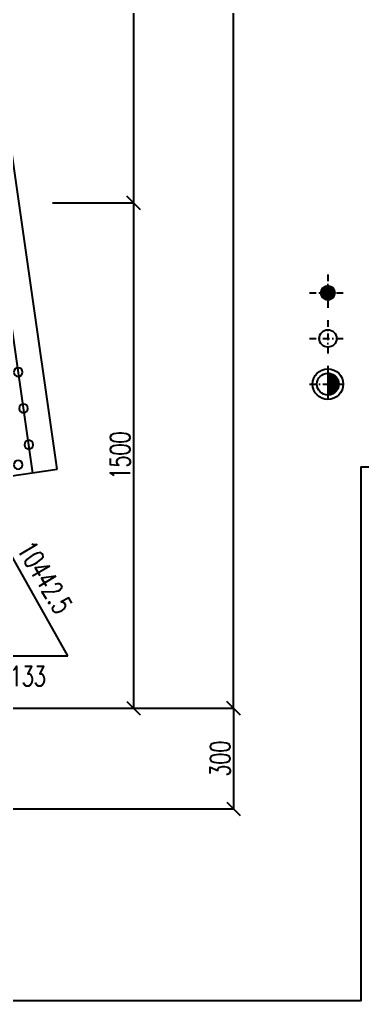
# Model space of a CAD drawing. Extents: x 144362 to 160582, y -59241 to -47761.
# Drawn here: x 156058 to 157086, y -59241 to -56301 of the extents above; entities that cross this region are included whole.
import ezdxf

# ---------------------------------------------------------------- set-up
doc = ezdxf.new("R2010")
doc.units = 0
doc.header["$LTSCALE"] = 200
doc.header["$MEASUREMENT"] = 0
doc.linetypes.add('DASHDOT', pattern=[1, 0.5, -0.25, 0, -0.25])
doc.layers.get('0').update_dxf_attribs({"linetype": 'CONTINUOUS'})
doc.layers.get('DEFPOINTS').update_dxf_attribs({"linetype": 'CONTINUOUS'})
for name, color, linetype in [('035B', 7, 'CONTINUOUS'), ('FORI', 2, 'CONTINUOUS'), ('LINEA_ANG', 2, 'CONTINUOUS'), ('LM', 7, 'CONTINUOUS'), ('LS', 7, 'CONTINUOUS'), ('MZ', 6, 'DASHDOT')]:
    doc.layers.add(name, color=color, linetype=linetype)
doc.styles.add('MONO', font='romans.shx', dxfattribs={"width": 0.7})
doc.styles.add('RS', font='ROMANS8.shx', dxfattribs={"width": 0.7})
doc.dimstyles.new('TRATTO_20', dxfattribs={"dimscale": 0, "dimtxt": 60, "dimasz": 40, "dimexe": 0, "dimexo": 0, "dimgap": 10, "dimtad": 1, "dimrnd": 0.5, "dimdsep": 46, "dimtxsty": 'RS', "dimblk1": 'OBLIQUE', "dimblk2": 'OBLIQUE', "dimsah": 1, "dimcen": 0.09, "dimclrd": 2, "dimclre": 2, "dimclrt": 7, "dimadec": 0, "dimazin": 0, "dimtfac": 1, "dimtix": 1, "dimtmove": 2, "dimatfit": 3, "dimfxl": 1, "dimtolj": 1, "dimtzin": 0, "dimarcsym": 0})

# ---------------------------------------------------------------- blocks, each defined once
blk = doc.blocks.new('16')
blk.add_circle((0, 0), 1)
blk = doc.blocks.new('_OBLIQUE')
at = {"color": 0, "linetype": 'ByBlock'}
blk.add_line((-0.5, -0.5), (0.5, 0.5), dxfattribs=at)
blk = doc.blocks.new('*D66')
at = {"layer": 'DEFPOINTS', "color": 0, "transparency": 16777216}
for p in [(153604, -58365.7), (155814.7, -58667.4), (156699.3, -58667.4)]:
    blk.add_point(p, dxfattribs=at)
at = {"layer": 'LS', "color": 2, "lineweight": -2, "transparency": 16777216}
for p, q in [((153604, -58365.7), (156699.3, -58365.7)), ((156699.3, -58365.7), (156699.3, -58667.4)), ((155814.7, -58667.4), (156699.3, -58667.4))]:
    blk.add_line(p, q, dxfattribs=at)
at = {"layer": 'LS', "color": 2, "lineweight": -2, "transparency": 16777216, "xscale": 40, "yscale": 40, "zscale": 40}
for p, rotation in [((156699.3, -58365.7), 90), ((156699.3, -58667.4), 270)]:
    blk.add_blockref('_OBLIQUE', p, dxfattribs=dict(at, rotation=rotation))
at = {"layer": 'LS', "color": 7, "transparency": 16777216, "insert": (156659.3, -58516.5), "char_height": 60, "attachment_point": 5, "rotation": 90, "style": 'RS'}
blk.add_mtext('\\A1;300', dxfattribs=at)
blk = doc.blocks.new('*D67')
at = {"layer": 'DEFPOINTS', "color": 0, "transparency": 16777216}
for p in [(155169.5, -49271.5), (156699.3, -49271.5), (153604, -58365.7)]:
    blk.add_point(p, dxfattribs=at)
at = {"layer": 'LS', "color": 2, "lineweight": -2, "transparency": 16777216}
for p, q in [((155169.5, -49271.5), (156699.3, -49271.5)), ((156699.3, -58365.7), (156699.3, -49271.5)), ((153604, -58365.7), (156699.3, -58365.7))]:
    blk.add_line(p, q, dxfattribs=at)
at = {"layer": 'LS', "color": 2, "lineweight": -2, "transparency": 16777216, "xscale": 40, "yscale": 40, "zscale": 40}
for p, rotation in [((156699.3, -49271.5), 90), ((156699.3, -58365.7), 270)]:
    blk.add_blockref('_OBLIQUE', p, dxfattribs=dict(at, rotation=rotation))
at = {"layer": 'LS', "color": 7, "transparency": 16777216, "insert": (156659.3, -53818.6), "char_height": 60, "attachment_point": 5, "rotation": 90, "style": 'RS'}
blk.add_mtext('\\A1;9000', dxfattribs=at)
blk = doc.blocks.new('*D72')
at = {"layer": 'DEFPOINTS', "color": 0, "transparency": 16777216}
for p in [(155947.6, -55334.3), (156156.1, -56850), (156399.3, -56850)]:
    blk.add_point(p, dxfattribs=at)
at = {"layer": 'LS', "color": 2, "lineweight": -2, "transparency": 16777216}
for p, q in [((155947.6, -55334.3), (156399.3, -55334.3)), ((156399.3, -55334.3), (156399.3, -56850)), ((156156.1, -56850), (156399.3, -56850))]:
    blk.add_line(p, q, dxfattribs=at)
at = {"layer": 'LS', "color": 2, "lineweight": -2, "transparency": 16777216, "xscale": 40, "yscale": 40, "zscale": 40}
for p, rotation in [((156399.3, -55334.3), 90), ((156399.3, -56850), 270)]:
    blk.add_blockref('_OBLIQUE', p, dxfattribs=dict(at, rotation=rotation))
at = {"layer": 'LS', "color": 7, "transparency": 16777216, "insert": (156359.3, -56092.1), "char_height": 60, "attachment_point": 5, "rotation": 90, "style": 'RS'}
blk.add_mtext('\\A1;1500', dxfattribs=at)
blk = doc.blocks.new('*D73')
at = {"layer": 'DEFPOINTS', "color": 0, "transparency": 16777216}
for p in [(156156.1, -56850), (153604, -58365.7), (156399.3, -58365.7)]:
    blk.add_point(p, dxfattribs=at)
at = {"layer": 'LS', "color": 2, "lineweight": -2, "transparency": 16777216}
for p, q in [((156156.1, -56850), (156399.3, -56850)), ((156399.3, -56850), (156399.3, -58365.7)), ((153604, -58365.7), (156399.3, -58365.7))]:
    blk.add_line(p, q, dxfattribs=at)
at = {"layer": 'LS', "color": 2, "lineweight": -2, "transparency": 16777216, "xscale": 40, "yscale": 40, "zscale": 40}
for p, rotation in [((156399.3, -56850), 90), ((156399.3, -58365.7), 270)]:
    blk.add_blockref('_OBLIQUE', p, dxfattribs=dict(at, rotation=rotation))
at = {"layer": 'LS', "color": 7, "transparency": 16777216, "insert": (156359.3, -57607.8), "char_height": 60, "attachment_point": 5, "rotation": 90, "style": 'RS'}
blk.add_mtext('\\A1;1500', dxfattribs=at)
blk = doc.blocks.new('12')
at = {"color": 0}
for p, q in [((-1, 0.06), (-0.06, 1)), ((-1, 0.01), (-0.01, 1)), ((-1, -0.03), (0.03, 1)), ((-1, -0.07), (0.07, 1)), ((0.09, -1), (-1, 0.09)), ((0.05, -1), (-1, 0.05)), ((0, -1), (-1, 0)), ((-0.99, 0.16), (-0.16, 0.99)), ((-0.99, 0.11), (-0.11, 0.99)), ((-0.99, -0.11), (0.11, 0.99)), ((-0.99, -0.15), (0.15, 0.99)), ((0.17, -0.99), (-0.99, 0.17)), ((0.13, -0.99), (-0.99, 0.13)), ((-0.98, 0.22), (-0.22, 0.98)), ((-0.98, -0.19), (0.19, 0.98)), ((0.21, -0.98), (-0.98, 0.21)), ((-0.97, -0.23), (0.23, 0.97)), ((0.24, -0.97), (-0.97, 0.24)), ((-0.96, 0.28), (-0.28, 0.96)), ((-0.96, -0.27), (0.27, 0.96)), ((0.28, -0.96), (-0.96, 0.28)), ((-0.95, -0.3), (0.3, 0.95)), ((0.31, -0.95), (-0.95, 0.31)), ((-0.94, 0.34), (-0.34, 0.94)), ((-0.94, -0.33), (0.33, 0.94)), ((0.35, -0.94), (-0.94, 0.35)), ((-0.93, -0.37), (0.37, 0.93)), ((0.38, -0.93), (-0.93, 0.38)), ((-0.92, -0.4), (0.4, 0.92)), ((-0.91, 0.42), (-0.42, 0.91)), ((0.41, -0.91), (-0.91, 0.41)), ((-0.9, -0.43), (0.43, 0.9)), ((0.44, -0.9), (-0.9, 0.44)), ((-0.89, -0.46), (0.46, 0.89)), ((0.47, -0.88), (-0.88, 0.47)), ((-0.87, -0.49), (0.49, 0.87)), ((0.5, -0.87), (-0.87, 0.5)), ((-0.86, 0.52), (-0.52, 0.86)), ((-0.86, -0.52), (0.52, 0.86)), ((0.53, -0.85), (-0.85, 0.53)), ((-0.84, -0.54), (0.54, 0.84)), ((0.55, -0.83), (-0.83, 0.55)), ((-0.82, -0.57), (0.57, 0.82)), ((0.58, -0.81), (-0.81, 0.58)), ((-0.8, -0.6), (0.6, 0.8)), ((0.61, -0.79), (-0.79, 0.61)), ((-0.78, -0.62), (0.62, 0.78)), ((0.63, -0.78), (-0.78, 0.63)), ((-0.76, -0.65), (0.65, 0.76)), ((0.66, -0.75), (-0.75, 0.66)), ((-0.74, -0.67), (0.67, 0.74)), ((0.68, -0.73), (-0.73, 0.68)), ((-0.72, -0.69), (0.69, 0.72)), ((0.7, -0.71), (-0.71, 0.7)), ((-0.7, -0.72), (0.72, 0.7)), ((0.73, -0.69), (-0.69, 0.73)), ((0.75, -0.67), (-0.67, 0.75)), ((-0.67, -0.74), (0.74, 0.67)), ((-0.65, -0.76), (0.76, 0.65)), ((0.77, -0.64), (-0.64, 0.77)), ((-0.63, -0.78), (0.78, 0.63)), ((0.79, -0.62), (-0.62, 0.79)), ((-0.6, -0.8), (0.8, 0.6)), ((0.81, -0.59), (-0.59, 0.81)), ((-0.57, -0.82), (0.82, 0.57)), ((0.83, -0.56), (-0.56, 0.83)), ((-0.55, -0.84), (0.84, 0.55)), ((0.84, -0.54), (-0.54, 0.84)), ((-0.52, -0.85), (0.85, 0.52)), ((0.86, -0.51), (-0.51, 0.86)), ((-0.49, -0.87), (0.87, 0.49)), ((0.88, -0.48), (-0.48, 0.88)), ((-0.46, -0.89), (0.89, 0.46)), ((0.89, -0.45), (-0.45, 0.89)), ((-0.43, -0.9), (0.9, 0.43)), ((0.91, -0.42), (-0.42, 0.91)), ((-0.4, -0.92), (0.92, 0.4)), ((0.92, -0.39), (-0.39, 0.92)), ((-0.37, -0.93), (0.93, 0.37)), ((0.93, -0.36), (-0.36, 0.93)), ((-0.34, -0.94), (0.94, 0.34)), ((0.95, -0.33), (-0.33, 0.95)), ((-0.3, -0.95), (0.95, 0.3)), ((0.96, -0.29), (-0.29, 0.96)), ((-0.27, -0.96), (0.96, 0.27)), ((0.97, -0.26), (-0.26, 0.97)), ((-0.23, -0.97), (0.97, 0.23)), ((0.98, -0.22), (-0.22, 0.98)), ((-0.2, -0.98), (0.98, 0.2)), ((0.98, -0.18), (-0.18, 0.98)), ((-0.16, -0.99), (0.99, 0.16)), ((0.99, -0.14), (-0.14, 0.99)), ((-0.12, -0.99), (0.99, 0.12)), ((0.99, -0.1), (-0.1, 0.99)), ((-0.08, -1), (1, 0.08)), ((1, -0.06), (-0.06, 1)), ((-0.04, -1), (1, 0.04)), ((1, -0.02), (-0.02, 1)), ((1, 0.02), (0.02, 1)), ((1, 0.07), (0.07, 1)), ((0.99, 0.12), (0.12, 0.99)), ((0.98, 0.17), (0.17, 0.98)), ((0.97, 0.23), (0.23, 0.97)), ((0.96, 0.29), (0.29, 0.96)), ((0.93, 0.36), (0.36, 0.93)), ((0.9, 0.44), (0.44, 0.9)), ((0.84, 0.55), (0.55, 0.84)), ((-0.04, -1), (-1, -0.04)), ((-0.09, -1), (-1, -0.09)), ((-0.14, -0.99), (-0.99, -0.14)), ((-0.2, -0.98), (-0.98, -0.2)), ((-0.25, -0.97), (-0.97, -0.25)), ((-0.32, -0.95), (-0.95, -0.32)), ((-0.39, -0.92), (-0.92, -0.39)), ((-0.48, -0.88), (-0.88, -0.48)), ((-0.6, -0.8), (-0.8, -0.6)), ((0.01, -1), (1, -0.01)), ((0.05, -1), (1, -0.05)), ((0.1, -0.99), (0.99, -0.1)), ((0.15, -0.99), (0.99, -0.15)), ((0.21, -0.98), (0.98, -0.21)), ((0.27, -0.96), (0.96, -0.27)), ((0.33, -0.94), (0.94, -0.33)), ((0.41, -0.91), (0.91, -0.41)), ((0.5, -0.87), (0.87, -0.5)), ((0.66, -0.75), (0.75, -0.66))]:
    blk.add_line(p, q, dxfattribs=at)
blk.add_circle((0, 0), 1)
blk = doc.blocks.new('20')
at = {"color": 0}
for p, q in [((0, 0.982), (0.018, 1)), ((0, 0.937), (0.061, 0.998)), ((0, 0.892), (0.102, 0.995)), ((1, -0.007), (0, 0.993)), ((0, 0.848), (0.142, 0.99)), ((0, 0.803), (0.181, 0.984)), ((0, 0.758), (0.218, 0.976)), ((0, 0.713), (0.254, 0.967)), ((0, 0.668), (0.289, 0.957)), ((0.999, -0.051), (0, 0.948)), ((0, 0.623), (0.323, 0.946)), ((0, 0.578), (0.356, 0.934)), ((0, 0.533), (0.388, 0.922)), ((0, 0.488), (0.419, 0.908)), ((0.996, -0.093), (0, 0.903)), ((0.999, 0.039), (0.039, 0.999)), ((0.996, 0.087), (0.087, 0.996)), ((0.991, 0.137), (0.137, 0.991)), ((0.982, 0.191), (0.191, 0.982)), ((0.969, 0.249), (0.249, 0.969)), ((0.95, 0.312), (0.312, 0.95)), ((0.923, 0.384), (0.384, 0.923)), ((0, 0.443), (0.45, 0.893)), ((0, 0.398), (0.479, 0.878)), ((0, 0.354), (0.508, 0.861)), ((0.991, -0.133), (0, 0.858)), ((0, 0.309), (0.536, 0.844)), ((0, 0.264), (0.563, 0.827)), ((0.985, -0.172), (0, 0.813)), ((0, 0.219), (0.589, 0.808)), ((0, 0.174), (0.615, 0.789)), ((0, 0.129), (0.64, 0.769)), ((0.978, -0.209), (0, 0.768)), ((0, 0.084), (0.664, 0.748)), ((0, 0.039), (0.687, 0.726)), ((0.969, -0.246), (0, 0.724)), ((0, -0.006), (0.71, 0.704)), ((0, -0.051), (0.732, 0.681)), ((0.96, -0.281), (0, 0.679)), ((0, -0.095), (0.753, 0.658)), ((0.949, -0.315), (0, 0.634)), ((0, -0.14), (0.774, 0.633)), ((0, -0.185), (0.794, 0.608)), ((0.937, -0.348), (0, 0.589)), ((0, -0.23), (0.813, 0.583)), ((0, -0.275), (0.831, 0.556)), ((0.925, -0.381), (0, 0.544)), ((0, -0.32), (0.849, 0.529)), ((0, -0.365), (0.866, 0.501)), ((0.911, -0.412), (0, 0.499)), ((0, -0.41), (0.882, 0.472)), ((0.897, -0.443), (0, 0.454)), ((0, -0.455), (0.897, 0.442)), ((0, -0.5), (0.911, 0.412)), ((0.881, -0.472), (0, 0.409)), ((0, -0.544), (0.925, 0.38)), ((0.865, -0.501), (0, 0.364)), ((0, -0.589), (0.937, 0.348)), ((0.849, -0.529), (0, 0.319)), ((0, -0.634), (0.949, 0.315)), ((0, -0.679), (0.96, 0.281)), ((0.831, -0.556), (0, 0.275)), ((0, -0.724), (0.969, 0.245)), ((0.813, -0.583), (0, 0.23)), ((0, -0.769), (0.978, 0.209)), ((0.793, -0.609), (0, 0.185)), ((0, -0.814), (0.985, 0.171)), ((0.774, -0.634), (0, 0.14)), ((0, -0.859), (0.991, 0.132)), ((0.753, -0.658), (0, 0.095)), ((0, -0.904), (0.996, 0.092)), ((0.732, -0.682), (0, 0.05)), ((0, -0.949), (0.999, 0.05)), ((0, -0.993), (1, 0.007)), ((0.71, -0.705), (0, 0.005)), ((0.883, 0.469), (0.469, 0.883)), ((0.808, 0.589), (0.589, 0.808)), ((0.687, -0.727), (0, -0.04)), ((0.664, -0.748), (0, -0.085)), ((0.639, -0.769), (0, -0.13)), ((0.614, -0.789), (0, -0.174)), ((0.589, -0.808), (0, -0.219)), ((0.563, -0.827), (0, -0.264)), ((0.535, -0.845), (0, -0.309)), ((0.508, -0.862), (0, -0.354)), ((0.479, -0.878), (0, -0.399)), ((0.449, -0.893), (0, -0.444)), ((0.419, -0.908), (0, -0.489)), ((0.388, -0.922), (0, -0.534)), ((0.356, -0.935), (0, -0.579)), ((0.323, -0.946), (0, -0.623)), ((0.289, -0.957), (0, -0.668)), ((0.254, -0.967), (0, -0.713)), ((0.218, -0.976), (0, -0.758)), ((0.181, -0.984), (0, -0.803)), ((0.142, -0.99), (0, -0.848)), ((0.102, -0.995), (0, -0.893)), ((0.039, -0.999), (0.999, -0.039)), ((0.087, -0.996), (0.996, -0.087)), ((0.138, -0.99), (0.99, -0.138)), ((0.192, -0.981), (0.981, -0.192)), ((0.25, -0.968), (0.968, -0.25)), ((0.313, -0.95), (0.95, -0.313)), ((0.385, -0.923), (0.923, -0.385)), ((0.47, -0.883), (0.883, -0.47)), ((0.591, -0.807), (0.807, -0.591))]:
    blk.add_line(p, q, dxfattribs=at)
blk.add_line((0, 1), (0, -1))
blk.add_circle((0, 0), 1)

msp = doc.modelspace()

# ---------------------------------------------------------------- linework, layer by layer
at = {"layer": 'LINEA_ANG'}
for p, q in [((156170.253, -57648.877), (154834.611, -48341.22)), ((155992.078, -57674.445), (156170.253, -57648.877))]:
    msp.add_line(p, q, dxfattribs=at)
at = {"layer": 'LS', "color": 6}
for p, q in [((156097.167, -57660.525), (154761.382, -48351.879)), ((156202.745, -58208.596), (155966.221, -57789.547)), ((155966.221, -58208.596), (156202.745, -58208.596))]:
    msp.add_line(p, q, dxfattribs=at)
at = {"layer": 'LS', "color": 8}
msp.add_lwpolyline([(144362.383, -47761.325), (144362.383, -59241.325), (157082.383, -59241.325), (157082.383, -57641.325), (160582.383, -57641.325), (160582.383, -47761.325), (144362.383, -47761.325)], close=True, dxfattribs=at)
at = {"layer": 'LS', "color": 0}
msp.add_circle((156982.383, -57393.748), 45.935, dxfattribs=at)
at = {"layer": 'MZ', "ltscale": 0.2}
for p, q in [((156982.383, -57065.235), (156982.383, -57174.954)), ((156927.524, -57120.095), (157037.242, -57120.095)), ((156982.383, -57202.062), (156982.383, -57311.78)), ((156982.383, -57202.062), (156982.383, -57311.78)), ((156927.524, -57256.921), (157037.242, -57256.921)), ((156927.524, -57256.921), (157037.242, -57256.921)), ((156982.383, -57338.889), (156982.383, -57448.607)), ((156927.524, -57393.748), (157037.242, -57393.748))]:
    msp.add_line(p, q, dxfattribs=at)

# ---------------------------------------------------------------- block references
at = {"layer": 'FORI', "xscale": -13, "yscale": 13, "zscale": 13, "rotation": 16.33231341134476}
for p in [(156053.68, -57357.481), (156069.305, -57466.365), (156084.93, -57575.25), (156053.148, -57635.374)]:
    msp.add_blockref('16', p, dxfattribs=at)
at = {"layer": 'LM'}
for name, p, xscale, yscale, zscale, rotation in [('12', (156982.383, -57120.095), 20.79999999948262, 20.79999999948262, 20.79999999948262, 344.7569620653314), ('16', (156982.383, -57256.921), 26.00000000013645, 26.00000000013645, 26.00000000013645, 280.755082505952)]:
    msp.add_blockref(name, p, dxfattribs=dict(at, xscale=xscale, yscale=yscale, zscale=zscale, rotation=rotation))
at = {"layer": 'LM', "xscale": 32.90000000037248, "yscale": 32.90000000037248, "zscale": 32.90000000037248}
msp.add_blockref('20', (156982.383, -57393.748), dxfattribs=at)

# ---------------------------------------------------------------- texts
at = {"layer": '035B', "style": 'MONO', "width": 0.7}
msp.add_text('10442.5', height=60, rotation=301.002546, dxfattribs=at).set_placement((156047.413, -57888.201))
msp.add_text('5133', height=60, dxfattribs=at).set_placement((155992.267, -58299.425))

# ---------------------------------------------------------------- dimensions: what is measured, and where the dimension line sits
at = {"layer": 'LS', "color": 6}
for base, p1, p2, text, picture, middle in [((156699.292, -49271.539), (153604.048, -58365.66), (155169.507, -49271.539), '9000', '*D67', (156659.292, -53818.599)), ((156399.292, -56849.973), (155947.638, -55334.286), (156156.123, -56849.973), '1500', '*D72', (156359.292, -56092.13)), ((156399.292, -58365.66), (156156.123, -56849.973), (153604.048, -58365.66), '1500', '*D73', (156359.292, -57607.816)), ((156699.292, -58667.36), (153604.048, -58365.66), (155814.732, -58667.36), '300', '*D66', (156659.292, -58516.51))]:
    dim = msp.add_linear_dim(base=base, p1=p1, p2=p2, angle=90, text=text, dimstyle='TRATTO_20', override={"dimscale": 1}, dxfattribs=at)
    dim.commit()
    dim.dimension.update_dxf_attribs({"geometry": picture, "text_midpoint": middle})

doc.saveas('drawing.dxf')
